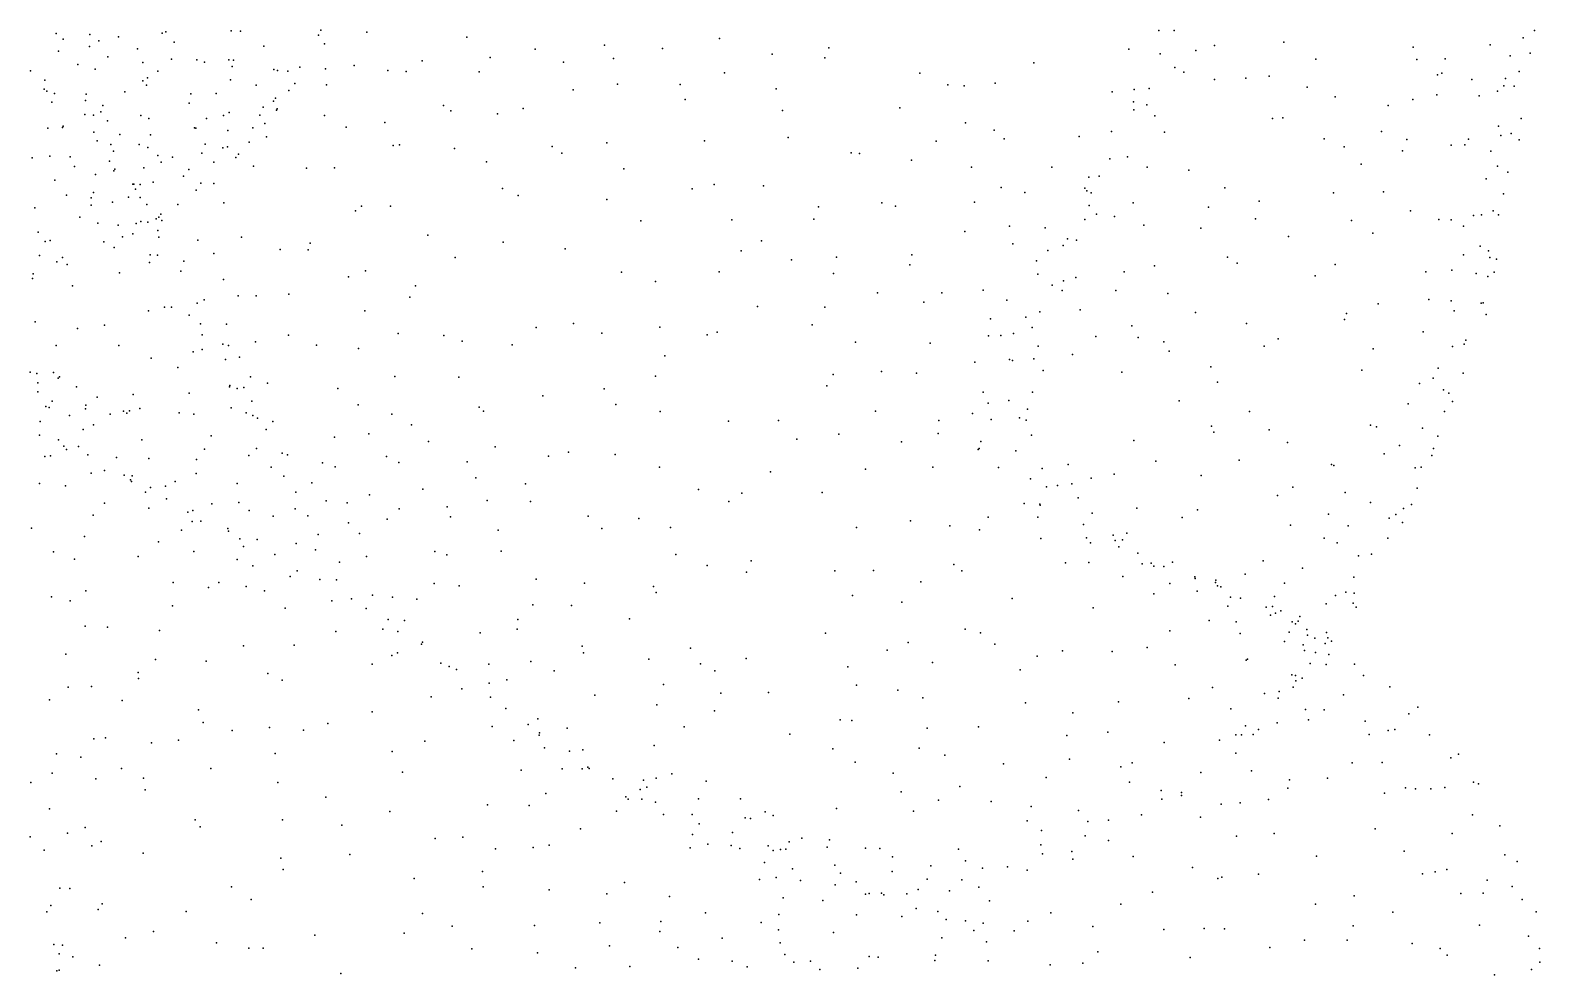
# Model space of a CAD drawing. Header units: metres. Extents: x -23.9 to 23.9, y -27.4 to 27.4.
# Drawn here: x 12.83 to 23.78, y -20.58 to -13.73 of the extents above; entities that cross this region are included whole.
import ezdxf

# ---------------------------------------------------------------- set-up
doc = ezdxf.new("R2010")
doc.units = ezdxf.units.M

msp = doc.modelspace()

# ---------------------------------------------------------------- linework, layer by layer
for p in [(13.0143, -13.752, 2.0834), (13.0648, -13.794, 12.765), (13.2603, -13.7596, 2.9976), (13.4666, -13.7775, 6.6053), (13.7836, -13.7497, 3.6901), (13.8114, -13.7408, 6.8271), (14.2852, -13.732, 10.6422), (14.3525, -13.7358, -19.4888), (14.9183, -13.7644, 8.0712), (14.9351, -13.7283, 8.9464), (15.2691, -13.7419, -17.8751), (15.9942, -13.7796, -15.9941), (17.8265, -13.789, 3.6688), (21.0125, -13.7299, -9.6304), (21.1236, -13.7306, -8.9745), (23.655, -13.7836, 0.7359), (23.737, -13.73, 0.2951), (13.0318, -13.881, 1.6177), (13.2563, -13.8469, 6.4993), (13.3245, -13.8058, 12.4475), (13.6052, -13.8627, 12.025), (13.872, -13.8161, 11.4967), (14.5221, -13.8433, -19.0565), (14.9625, -13.8277, -18.6158), (16.4886, -13.8669, -15.3026), (16.9933, -13.8374, -14.8681), (17.4119, -13.8608, -14.5213), (18.2076, -13.9027, -13.918), (18.6192, -13.8552, 3.787), (20.7963, -13.8652, -10.7507), (21.0234, -13.8993, -9.3092), (21.2806, -13.876, 3.3464), (21.4164, -13.8384, -7.5551), (21.9202, -13.8144, 2.8614), (22.858, -13.8504, 2.0398), (23.4166, -13.8347, -1.6955), (23.7058, -13.8958, -0.0155), (13.1733, -13.9762, 2.5068), (13.2975, -14.0096, -19.5853), (13.3892, -13.9218, 12.1649), (13.6439, -13.9621, 11.8018), (13.8505, -13.9384, 7.0529), (14.0351, -13.9434, -19.3765), (14.092, -13.9593, 10.7995), (14.2684, -13.9423, 7.5204), (14.2924, -13.992, 4.1112), (14.3019, -13.9464, 10.4619), (14.5935, -14.0125, 7.9536), (14.7831, -13.9964, 9.5619), (14.9688, -14.0087, -18.19), (15.1766, -13.9843, -17.434), (15.6688, -13.9505, -16.4234), (16.1636, -13.9253, -15.6453), (16.694, -13.9601, 3.7742), (17.0571, -13.9328, 3.712), (18.5907, -13.9294, -13.5883), (20.1073, -13.965, -12.1896), (21.1287, -13.9996, -8.3217), (22.1523, -13.9387, 2.6127), (22.8852, -13.9406, -4.2414), (23.0888, -13.9354, -3.3874), (23.5612, -13.9151, -1.1778), (12.8289, -14.023, 6.2163), (12.9332, -14.0895, 12.3828), (13.6443, -14.0961, 6.9878), (13.6766, -14.0746, 3.5748), (13.7519, -14.0262, 11.5432), (14.2787, -14.0888, -18.799), (14.6201, -14.0211, 9.8748), (14.6958, -14.0258, -18.4463), (14.7454, -14.1155, 8.6327), (14.9752, -14.1247, -17.7123), (15.4217, -14.0201, -16.8371), (15.5539, -14.0277, 4.1259), (16.0833, -14.0307, 3.9557), (17.086, -14.1201, -14.6328), (17.5409, -14.1223, 3.68), (17.8628, -14.0366, -14.0947), (19.2801, -14.04, 3.835), (19.483, -14.1251, -12.8005), (19.8263, -14.1111, -12.4615), (21.1945, -14.0337, -7.9624), (21.418, -14.0867, -7.3069), (21.6435, -14.0765, -6.8235), (21.814, -14.062, -6.5313), (23.0337, -14.0512, 1.7662), (23.0659, -14.0397, -3.7193), (23.2835, -14.0862, 1.4528), (23.527, -14.0778, -1.4854), (23.6278, -14.0273, -0.6056), (12.9283, -14.1562, -19.514), (12.9477, -14.1714, 6.4599), (13.0019, -14.1861, 0.8272), (13.2314, -14.1923, 1.8629), (13.5128, -14.1757, 11.5666), (13.6713, -14.1263, -19.2833), (13.9919, -14.1895, 10.8008), (14.1763, -14.1869, 7.6718), (14.4654, -14.1266, 10.0635), (14.6064, -14.2202, 8.1923), (14.7029, -14.1647, 9.337), (16.766, -14.1605, -14.8694), (17.5776, -14.2312, -14.1939), (18.2383, -14.1535, 3.7295), (19.6009, -14.1308, 3.7786), (20.6753, -14.1752, -11.0886), (20.8333, -14.1579, -10.3322), (20.9424, -14.1505, -8.919), (22.0883, -14.1414, -5.9561), (22.2926, -14.2103, 2.3421), (22.8546, -14.2314, -4.5807), (23.0304, -14.1971, -4.0423), (23.3354, -14.205, -2.5899), (23.469, -14.1696, -1.9094), (23.5149, -14.1325, 1.0193), (23.59, -14.1344, -0.9262), (12.9829, -14.2502, 12.0086), (13.2233, -14.3394, -19.1621), (13.228, -14.2386, 11.7634), (13.3379, -14.3201, 2.8539), (13.3537, -14.2742, 6.8503), (13.9788, -14.2572, -18.9125), (14.2694, -14.3248, 7.9398), (14.4921, -14.3433, 4.1986), (14.5173, -14.2874, -18.1488), (14.5904, -14.2417, 9.7749), (14.613, -14.3084, 9.146), (14.6173, -14.2991, 8.5192), (15.8237, -14.2747, 4.09), (15.8766, -14.3119, -15.7513), (16.2165, -14.3346, 3.9757), (16.4013, -14.2958, -15.1103), (18.2844, -14.3105, -13.6345), (19.1334, -14.2909, -12.9833), (20.8287, -14.2479, -9.8357), (20.8318, -14.3067, -9.3508), (20.9256, -14.2691, 3.3173), (22.6759, -14.2733, 2.0034), (12.954, -14.4395, 6.5921), (13.0616, -14.4337, 0.3258), (13.0655, -14.4231, 11.4592), (13.286, -14.3443, 2.1695), (13.3877, -14.3861, 11.2495), (13.6301, -14.3472, -19.0056), (13.6863, -14.3693, 11.021), (14.0187, -14.4353, 7.7965), (14.0288, -14.4379, 10.3562), (14.1059, -14.3677, -18.6006), (14.2291, -14.3465, 10.2073), (14.4405, -14.436, 8.4079), (14.529, -14.405, 8.902), (14.9621, -14.3468, 4.3115), (15.1178, -14.4322, -16.9823), (15.3992, -14.3983, -16.4892), (19.6113, -14.4008, -12.5932), (19.8186, -14.4521, 3.6206), (20.9834, -14.3501, -8.2337), (21.8364, -14.3673, 2.5728), (21.9117, -14.3639, -6.3128), (23.4759, -14.4234, 0.6562), (23.6417, -14.3681, -0.108), (13.2872, -14.4666, 0.8008), (13.3117, -14.5296, 7.0954), (13.4119, -14.557, 10.9739), (13.4758, -14.4842, 3.292), (13.6179, -14.5558, -18.7455), (13.6982, -14.4859, 7.4894), (14.0967, -14.5554, 10.0349), (14.2601, -14.4558, 8.1663), (14.4161, -14.5406, 9.4241), (14.5413, -14.5024, -17.8314), (15.506, -14.5587, -16.1321), (17.0098, -14.5443, -14.4546), (17.7178, -14.5292, -13.9255), (18.3234, -14.505, 3.7624), (19.3968, -14.5319, 3.6645), (19.8905, -14.5159, -12.28), (20.436, -14.5, -11.5251), (20.6696, -14.4629, -10.8531), (21.053, -14.4667, 3.076), (22.2125, -14.5164, -5.8264), (22.6289, -14.4618, -5.1237), (22.8122, -14.5212, -4.7765), (23.1328, -14.5621, -3.9281), (23.2328, -14.5604, 1.0932), (23.2596, -14.5178, -3.2776), (23.4925, -14.4917, -1.7729), (23.569, -14.4763, -1.1), (23.6259, -14.5229, -0.527), (12.8415, -14.6534, 11.2441), (12.9699, -14.642, 6.8478), (13.1173, -14.6474, 11.0522), (13.4305, -14.6049, 1.0737), (13.6809, -14.5775, 10.6496), (13.7531, -14.6358, 7.7653), (13.8585, -14.6494, 10.2385), (14.0724, -14.6197, 8.2355), (14.2239, -14.5815, -18.1599), (14.258, -14.574, 9.7095), (14.319, -14.6519, 9.0948), (14.3387, -14.6271, 8.8275), (15.4582, -14.5647, 4.2436), (15.9034, -14.5862, -15.5287), (16.6117, -14.5719, -14.761), (16.6836, -14.6187, 3.9043), (18.7815, -14.6175, -13.101), (18.8421, -14.6232, 3.6776), (19.2197, -14.6701, -12.7551), (20.6587, -14.6604, -9.7504), (20.7868, -14.6471, -8.2384), (22.3576, -14.573, 2.0231), (22.7801, -14.6036, 1.62), (23.4211, -14.6062, -2.4367), (13.1476, -14.7166, 7.1585), (13.3011, -14.7741, 10.7268), (13.4007, -14.6775, 7.4022), (13.4325, -14.7475, 0.4623), (13.4398, -14.7365, 2.7178), (13.6507, -14.7253, 10.4276), (13.7776, -14.6843, 3.6855), (13.9776, -14.737, 9.8828), (14.1587, -14.6842, 8.517), (14.4475, -14.7145, 4.2179), (14.8309, -14.7275, -17.1973), (15.0341, -14.7266, -16.8505), (16.1361, -14.6819, 4.0735), (17.1331, -14.7327, 3.8583), (19.6554, -14.722, -12.4348), (20.2361, -14.7221, -11.8166), (20.9292, -14.7203, -7.5894), (21.23, -14.744, 2.7387), (22.4818, -14.6996, -5.3819), (23.4705, -14.7137, 0.1181), (23.5442, -14.7569, -1.3064), (13.0055, -14.815, 10.8807), (13.5714, -14.8435, 7.9424), (13.5785, -14.8438, -18.4747), (13.5899, -14.8809, 1.5236), (13.6251, -14.8459, 3.3529), (13.7192, -14.8296, 8.1457), (13.9386, -14.787, 8.3982), (14.0313, -14.8879, 8.7713), (14.0644, -14.8372, 9.3791), (14.1578, -14.8399, 9.0249), (16.2528, -14.8749, -14.92), (17.6284, -14.8779, -13.7962), (17.7888, -14.8465, 3.7832), (18.1465, -14.8559, -13.4309), (19.8697, -14.8698, -12.1478), (20.4774, -14.8745, -11.1672), (20.5062, -14.7948, 3.1569), (20.5796, -14.7866, -10.1571), (21.4913, -14.8716, 2.4595), (23.3869, -14.807, -2.7412), (13.0909, -14.9231, 7.3746), (13.268, -14.9971, -18.493), (13.2691, -14.943, 10.4953), (13.2862, -14.9054, 7.6287), (13.4243, -14.975, -0.0575), (13.5404, -14.9398, 2.3674), (13.6254, -14.9401, 10.0753), (13.6721, -14.9923, 8.4357), (13.8979, -14.9915, 3.7287), (14.2313, -14.9798, -17.7224), (16.3672, -14.9275, 4.0498), (17.008, -14.956, -14.2247), (19.0028, -14.9792, -12.7665), (19.6763, -14.9762, 3.4478), (20.041, -14.9039, 3.2895), (20.4916, -14.8923, -8.5352), (20.5072, -14.9996, -9.8635), (20.5216, -14.9082, -8.9493), (20.827, -14.9787, -7.3585), (21.7396, -14.9666, 2.2012), (22.281, -14.9062, 1.8338), (22.643, -14.899, -5.063), (23.5137, -14.9151, -0.5318), (12.8609, -15.0158, 7.2314), (13.1868, -15.0826, -0.5304), (13.7407, -15.0963, 0.6438), (13.759, -15.0831, 9.2762), (13.7748, -15.0612, 8.7553), (13.7811, -15.1082, 1.1647), (15.1851, -15.0389, 4.3022), (15.2295, -15.0029, -16.2141), (15.439, -15.0041, -15.8697), (17.2566, -15.1097, -13.9411), (17.915, -15.1033, -13.4616), (18.5116, -15.0977, 3.7409), (18.5446, -15.0088, -13.0554), (19.104, -15.0048, 3.5855), (20.4765, -15.1018, -10.7992), (20.561, -15.0629, -7.8358), (20.6919, -15.0797, 2.8491), (21.3732, -15.0105, -6.5846), (21.7131, -15.0963, -6.1139), (22.4108, -15.1088, -5.3572), (22.8386, -15.0383, 1.1743), (23.044, -15.101, 0.8023), (23.1342, -15.1029, -4.0503), (23.2947, -15.0718, -3.587), (23.3533, -15.0672, -3.0342), (23.4378, -15.0388, -2.2385), (23.476, -15.0661, -1.8845), (12.8851, -15.1915, 10.3207), (13.3167, -15.1264, 8.1722), (13.4637, -15.1425, 8.443), (13.5706, -15.2036, 8.9807), (13.5961, -15.1308, 9.4845), (13.6282, -15.1156, 2.0503), (13.681, -15.1195, 0.1909), (13.7524, -15.1807, -17.9712), (15.7098, -15.2153, -15.3617), (19.6064, -15.1877, -12.2654), (19.9297, -15.1493, -11.9448), (20.1893, -15.16, -11.6234), (20.9033, -15.1429, -7.0579), (21.3186, -15.1644, 2.3512), (22.5653, -15.2006, 1.3432), (23.2227, -15.148, 0.428), (12.9358, -15.2597, -18.3608), (12.9725, -15.2531, 7.9102), (13.3597, -15.2638, 8.7936), (13.4369, -15.3047, -0.4361), (13.495, -15.2256, 9.2134), (13.7604, -15.2298, 1.6431), (14.0418, -15.2506, -17.6338), (14.3594, -15.2289, -17.2799), (14.6402, -15.3173, -16.8179), (14.843, -15.32, -16.5523), (14.8568, -15.2717, 4.2919), (16.2583, -15.2647, -14.6942), (16.7066, -15.3142, -14.2623), (17.9832, -15.3287, 3.8545), (18.1308, -15.2549, -13.2197), (19.9538, -15.2771, 3.133), (20.2087, -15.325, -8.8545), (20.3202, -15.289, -11.2341), (20.3494, -15.2402, -8.0423), (20.4148, -15.2505, -10.1962), (21.9534, -15.224, 1.847), (23.3445, -15.2941, -0.2863), (23.4038, -15.3288, -2.5326), (12.8939, -15.3605, 9.9085), (13.0195, -15.4084, 8.7208), (13.0611, -15.3772, 9.6189), (13.095, -15.4281, 8.9872), (13.6922, -15.4129, -0.209), (13.6965, -15.3564, 2.7195), (13.7496, -15.3604, 3.08), (13.9418, -15.4026, 0.508), (14.1577, -15.3474, 3.9355), (15.9094, -15.3753, 4.2036), (18.3478, -15.3923, -12.9919), (18.6742, -15.3744, -12.7936), (19.2066, -15.4294, 3.5101), (19.2217, -15.3565, -12.454), (20.1267, -15.4, -8.3481), (20.9807, -15.4373, -6.6888), (21.5112, -15.3732, 2.0563), (21.5803, -15.4181, -6.066), (22.2916, -15.4266, 1.439), (23.2239, -15.3577, 0.1558), (23.4149, -15.3767, -1.0262), (23.4625, -15.3872, -1.7652), (12.8422, -15.5282, 8.8977), (12.8476, -15.4942, 9.5575), (13.4742, -15.4878, -17.842), (13.9203, -15.4741, 3.5394), (14.2285, -15.5368, -17.1077), (15.1363, -15.5154, 4.2622), (15.2583, -15.4725, -15.7946), (17.1151, -15.4818, -13.8441), (17.8251, -15.4797, -13.3172), (18.6543, -15.4915, 3.6993), (20.1348, -15.4968, -9.3409), (20.3211, -15.5445, -10.8109), (20.4122, -15.5223, -7.3004), (20.7617, -15.4789, 2.5005), (22.1458, -15.5087, -5.4425), (22.9493, -15.4813, -4.2829), (23.1382, -15.4684, -3.8821), (23.3146, -15.4912, -3.1397), (23.399, -15.5139, -1.3688), (23.4462, -15.4825, -2.131), (13.1342, -15.5812, -0.8893), (14.3351, -15.654, 3.8827), (14.4645, -15.6535, -16.6725), (14.7028, -15.6429, -16.3754), (15.6224, -15.581, 4.2475), (17.3627, -15.5503, 3.9948), (18.9717, -15.6322, -12.4875), (19.4382, -15.6314, 3.3197), (19.74, -15.6124, -11.932), (20.2398, -15.577, -9.9756), (20.3125, -15.6164, -10.3454), (20.702, -15.616, -6.8701), (21.0774, -15.6377, -6.3964), (13.6841, -15.7622, -0.5035), (13.8017, -15.7373, -17.3191), (13.8514, -15.7351, 2.7624), (14.038, -15.7069, 1.5635), (14.0877, -15.6843, 1.2245), (15.2538, -15.7621, -15.4683), (15.5804, -15.6643, -15.2119), (18.1027, -15.7318, -12.9916), (18.5906, -15.7356, -12.6813), (19.3076, -15.6991, -12.2444), (19.9115, -15.6861, -8.4898), (20.4431, -15.7553, 2.5794), (22.6041, -15.7133, -4.8069), (22.9721, -15.6804, 0.2672), (23.1346, -15.6895, -0.0404), (23.1541, -15.7623, -3.6276), (23.3513, -15.7084, -2.7359), (23.3661, -15.7041, -1.6852), (12.8633, -15.842, -17.7008), (13.3649, -15.8656, -17.4556), (13.9802, -15.7949, -0.1378), (14.0629, -15.8562, -16.9678), (14.2506, -15.8602, 0.8653), (16.7676, -15.8538, 4.1301), (18.4989, -15.8651, 3.8125), (19.7909, -15.8216, 3.0365), (20.0474, -15.8091, -9.603), (20.1503, -15.7702, -7.4331), (20.818, -15.8727, 2.2131), (21.2798, -15.7748, -6.148), (21.6488, -15.8548, 1.5875), (22.3604, -15.8247, 1.0284), (22.3744, -15.7817, -5.0403), (23.3875, -15.7899, -2.3651), (13.1709, -15.8916, -1.0076), (14.0742, -15.9377, 2.0667), (14.6996, -15.94, 3.9539), (15.4961, -15.9269, -14.925), (15.8258, -15.9427, -14.5355), (15.9587, -15.9819, 4.1932), (16.4968, -15.8838, -14.0393), (16.9739, -15.9251, -13.7068), (17.3945, -15.8802, -13.4076), (17.7368, -15.9365, -13.1295), (17.8092, -15.9177, 4.032), (19.7786, -15.9444, -8.7947), (19.866, -15.9414, -8.0616), (19.9594, -15.9261, -7.7083), (20.0935, -15.8841, 2.784), (20.5569, -15.9501, -6.7707), (20.8625, -15.955, -6.4232), (21.8784, -15.965, 1.3436), (22.9294, -15.914, -4.126), (23.2395, -15.9754, -0.9741), (13.0154, -16.0154, -17.4081), (13.47, -16.0148, -0.8744), (14.0094, -16.0595, -16.6626), (14.0746, -16.0426, 2.8874), (14.2248, -16.0037, 1.4481), (14.2662, -16.0131, 0.3067), (14.4597, -15.9886, 3.6789), (14.904, -16.0127, -15.5729), (15.2083, -16.0361, -15.1167), (16.3215, -16.0082, 4.1496), (17.4309, -16.0897, 4.1272), (18.8136, -15.9898, 3.7029), (19.3545, -15.9963, -12.0787), (20.1383, -16.0193, -10.8696), (20.3879, -16.0803, 2.4251), (21.049, -15.9868, 1.964), (21.0882, -16.0542, -6.1736), (21.7779, -16.0184, -5.5846), (22.5669, -16.0381, -4.6583), (23.1432, -16.0222, -3.4084), (23.2275, -16.0052, -2.9285), (13.7044, -16.1066, -16.9087), (13.8966, -16.1732, -0.5484), (14.2437, -16.1152, 3.2713), (14.3442, -16.0999, 1.1035), (19.0005, -16.2037, -12.208), (19.6792, -16.1362, 3.05), (19.9289, -16.1147, -11.5101), (19.9515, -16.1228, -9.7073), (20.1067, -16.1117, -7.2734), (20.1729, -16.1947, -10.5501), (21.3914, -16.1685, -5.8481), (22.4865, -16.1935, 0.5266), (23.039, -16.1788, -0.4739), (12.8272, -16.2086, -17.1267), (12.8754, -16.2161, -12.8797), (12.8829, -16.2844, -14.9529), (12.9964, -16.2109, -13.642), (13.0305, -16.2518, -14.5318), (13.0384, -16.2403, -14.142), (13.1618, -16.3129, -16.9282), (14.2715, -16.3127, 2.7117), (14.2743, -16.305, -15.6214), (14.4252, -16.2425, 0.5539), (14.5479, -16.2877, -15.3063), (15.4703, -16.2398, -14.5306), (15.9348, -16.2447, -14.0816), (17.3629, -16.2367, -13.2318), (18.6056, -16.3058, 3.8822), (18.6501, -16.2248, -12.4198), (19.2564, -16.214, 3.3822), (20.7436, -16.2083, 2.0628), (21.4392, -16.2803, 1.4946), (22.9028, -16.29, -0.1798), (23.0018, -16.2503, -3.7493), (23.2196, -16.2136, -1.6838), (12.8828, -16.3491, -16.5996), (12.9867, -16.4168, -16.2367), (13.3131, -16.3888, -16.5547), (13.5724, -16.369, -16.346), (13.9789, -16.3596, -15.808), (14.3271, -16.3271, 0.0708), (14.376, -16.3182, 1.6494), (14.4341, -16.4178, 3.1109), (15.0576, -16.3252, -14.7274), (16.5449, -16.3782, -13.6345), (16.9905, -16.3279, 4.1798), (19.7395, -16.353, -11.6696), (19.9253, -16.414, -7.6711), (20.0967, -16.3521, -10.1827), (21.1607, -16.4161, 1.6431), (23.0782, -16.3355, -3.0914), (23.1172, -16.3588, -1.0456), (23.1423, -16.419, -1.4156), (12.9389, -16.4562, -11.8938), (12.9636, -16.4637, -15.8313), (13.1116, -16.5209, -1.1789), (13.2269, -16.4744, -15.292), (13.2293, -16.4458, -13.0192), (13.4056, -16.513, -13.3114), (13.5028, -16.4906, -13.9624), (13.527, -16.5056, -15.5965), (13.5479, -16.4887, -15.1623), (13.6213, -16.472, -14.6699), (13.9078, -16.5029, -15.1684), (14.0137, -16.5124, -14.6063), (14.285, -16.4661, -15.0611), (14.3938, -16.5014, 2.22), (14.4425, -16.5219, -14.6693), (15.206, -16.4438, 3.8484), (15.4489, -16.5118, -14.1431), (16.083, -16.4612, -13.8305), (16.1146, -16.4901, 4.075), (17.0754, -16.4428, -13.2938), (17.3956, -16.4928, 4.229), (18.9586, -16.4901, 3.7705), (19.6624, -16.5078, -8.4515), (19.7742, -16.4322, -8.1076), (20.0615, -16.4762, -7.3093), (21.6696, -16.4924, -5.5172), (22.8225, -16.436, -3.9667), (23.0842, -16.4935, -2.5519), (12.8979, -16.5657, -11.0604), (13.2112, -16.6222, -12.1245), (13.2866, -16.5885, -12.5441), (14.476, -16.5411, 0.3671), (14.5382, -16.6239, 2.7571), (14.5868, -16.564, 0.9221), (15.5917, -16.5896, 3.9331), (17.8912, -16.5622, -12.8386), (18.254, -16.5574, 4.1106), (19.4184, -16.5574, 3.2228), (19.7958, -16.5512, -9.2014), (20.0036, -16.5395, -9.792), (20.0507, -16.5551, -11.1616), (21.3942, -16.5984, -5.84), (21.4121, -16.642, 1.3535), (21.8135, -16.6256, -5.2432), (22.549, -16.5926, 0.1503), (22.5908, -16.6042, -4.2489), (22.9266, -16.6133, -3.3919), (12.8933, -16.665, -7.7773), (13.0321, -16.6983, -9.0279), (13.0717, -16.745, -8.3992), (13.1762, -16.7467, -11.1323), (13.6375, -16.6992, -13.0405), (14.1402, -16.6682, -13.9889), (15.0335, -16.6797, 3.541), (15.2817, -16.6554, -13.8862), (15.7151, -16.711, -13.7625), (16.1986, -16.748, -13.5437), (18.3874, -16.6929, -12.5404), (18.692, -16.6563, -12.3637), (19.1468, -16.7134, 3.5713), (19.4121, -16.6522, -11.9412), (19.7215, -16.7101, -11.7051), (20.089, -16.6651, 2.5175), (20.8309, -16.7032, -6.466), (21.9471, -16.7163, 0.8363), (22.7595, -16.7389, -0.387), (23.0366, -16.6725, -2.1434), (12.9333, -16.8187, -6.6947), (12.973, -16.8137, -7.0454), (13.0896, -16.7693, -8.0273), (13.2436, -16.8064, -9.7577), (13.452, -16.827, -11.8629), (13.6869, -16.8344, -12.4126), (14.0324, -16.8404, -13.1763), (14.0914, -16.7667, -0.2909), (14.4129, -16.8126, -13.4797), (14.4681, -16.7609, -13.8262), (14.6544, -16.7937, 1.677), (14.6936, -16.8068, 1.2417), (15.4109, -16.8199, -13.6045), (15.4999, -16.8615, 3.6444), (15.9965, -16.8577, 3.9189), (16.5867, -16.8175, 4.0727), (16.731, -16.7875, -13.2551), (17.07, -16.8036, -13.1131), (19.7025, -16.7689, 2.9006), (19.7102, -16.7602, -8.8142), (19.9763, -16.7774, -7.7178), (20.9906, -16.8516, 1.5764), (21.5949, -16.8452, 1.0767), (22.6486, -16.7999, -3.9663), (22.9929, -16.8108, -1.8107), (23.0064, -16.7621, -1.2703), (13.2687, -16.9394, -7.7202), (13.3651, -16.9198, -8.3003), (13.5075, -16.9552, -10.1675), (13.5663, -16.9603, -11.4312), (14.0298, -16.9426, -12.6729), (14.5739, -16.8962, 0.5392), (14.6659, -16.9616, -13.2345), (14.9465, -16.8637, -13.5662), (15.0375, -16.895, 3.1976), (17.392, -16.8971, 4.2502), (18.197, -16.9295, 4.237), (18.8851, -16.9104, 3.9039), (19.3743, -16.896, 3.3148), (19.8492, -16.8995, -9.1613), (20.1673, -16.9064, -9.889), (20.3558, -16.8773, 2.0966), (20.6896, -16.9476, 1.7596), (21.3198, -16.9572, 1.2573), (22.2653, -16.8769, 0.3371), (22.2829, -16.8849, -4.5867), (22.8728, -16.9023, -3.0508), (22.916, -16.8955, -2.5782), (12.8947, -17.0152, -1.0058), (13.083, -17.0321, -5.8481), (13.554, -16.9884, -9.7606), (13.5612, -17.0012, -9.1785), (13.6625, -17.0781, -8.6816), (13.6984, -17.0441, -10.988), (13.8089, -17.0341, -11.7461), (13.8785, -17.001, -0.511), (14.3273, -17.0149, -12.8768), (14.7527, -17.0766, 1.0491), (14.8701, -17.0095, 2.2852), (15.6746, -17.0551, -13.3), (16.0579, -16.9742, -13.3444), (16.4181, -17.0163, -13.2597), (17.6734, -17.0588, -12.7822), (18.5709, -17.0808, -12.4081), (20.0817, -16.9812, 2.3572), (20.1986, -17.0395, -7.6528), (20.2778, -17.0286, -11.0174), (20.3813, -17.0177, -10.5539), (20.5227, -16.9768, -7.1035), (21.9839, -17.0415, -4.836), (22.3646, -17.0808, -4.3207), (22.887, -17.0491, -1.5597), (13.3654, -17.1583, -7.0217), (13.815, -17.1257, -10.3395), (14.144, -17.1617, -11.9544), (14.3411, -17.1528, 0.0112), (14.9727, -17.1392, -13.0815), (15.1246, -17.1551, 2.8185), (15.2871, -17.0968, -13.2948), (15.8499, -17.1831, 3.634), (16.1405, -17.1383, 3.7971), (16.4555, -17.1447, 3.9437), (17.8948, -17.1455, 4.3161), (17.9892, -17.0844, -12.6482), (20.0354, -17.1602, -11.4283), (20.1493, -17.1649, -8.2332), (20.1524, -17.1707, -9.2298), (20.4286, -17.1185, -9.9967), (21.8732, -17.1012, 0.6645), (22.5475, -17.1522, -0.3158), (22.845, -17.1674, -1.8831), (13.283, -17.2443, -0.7495), (13.6872, -17.1924, -8.1832), (13.9693, -17.223, -9.8401), (14.002, -17.2905, -0.2902), (14.0061, -17.2114, -10.9066), (14.0632, -17.2873, -9.3644), (14.4142, -17.2104, -12.3614), (14.5883, -17.2509, 0.4799), (14.7487, -17.1991, -12.793), (14.8401, -17.2489, 1.378), (15.1355, -17.2998, 2.1893), (15.4167, -17.2737, -13.0416), (15.5018, -17.1993, 3.2465), (15.8754, -17.2573, -13.0812), (16.8735, -17.2524, 4.082), (17.2417, -17.2696, 4.2016), (19.2111, -17.2856, 3.5577), (19.7744, -17.2581, -11.7417), (20.1349, -17.2577, -8.734), (20.5307, -17.2309, -10.8531), (20.8531, -17.1941, -6.9809), (21.1825, -17.2613, -6.6094), (21.2935, -17.2047, -6.2697), (22.2432, -17.2365, 0.0693), (22.6837, -17.2649, -1.0779), (22.7333, -17.2401, -3.0457), (22.7802, -17.2965, -2.2024), (22.7866, -17.1965, -2.6405), (12.8355, -17.3378, -0.7882), (13.2203, -17.3983, -5.6812), (13.9246, -17.3525, -8.4069), (14.2605, -17.3409, -11.1398), (14.2642, -17.3598, -10.5638), (14.9154, -17.3834, -12.516), (15.2156, -17.3765, -12.7464), (16.2208, -17.353, -13.0139), (16.9737, -17.3399, -12.8764), (17.4717, -17.3343, -12.7829), (18.8202, -17.3326, -12.2272), (19.496, -17.3212, -11.9132), (19.7124, -17.3505, 2.73), (20.467, -17.3126, -8.0405), (20.488, -17.4085, -8.6091), (20.6824, -17.3891, -10.6012), (20.78, -17.3746, 1.489), (21.968, -17.3161, 0.4106), (22.3873, -17.3209, -3.9684), (12.9962, -17.5106, -4.6665), (13.7578, -17.4365, -7.5371), (14.0138, -17.5089, -8.0715), (14.3484, -17.4152, -10.2173), (14.3726, -17.4723, -9.2081), (14.4731, -17.4211, -11.5001), (14.755, -17.4487, -12.0956), (14.8961, -17.4958, 1.0763), (15.7621, -17.507, -12.7498), (16.2439, -17.5047, 3.556), (20.1562, -17.4123, 2.0335), (20.5174, -17.4449, -9.0427), (20.6964, -17.4274, -9.9712), (20.7224, -17.4746, -9.5928), (20.7492, -17.4243, -7.7843), (22.2129, -17.4119, -4.3251), (22.3058, -17.4443, -0.1985), (22.6731, -17.4115, -1.5466), (13.1473, -17.5641, -5.1216), (13.6095, -17.5449, -6.8341), (14.3269, -17.5653, -8.8509), (14.4409, -17.6117, 0.3974), (14.602, -17.53, -10.9335), (15.0691, -17.5855, -12.0965), (15.2649, -17.5451, 1.98), (15.8476, -17.5326, 3.0814), (17.5107, -17.5292, 4.2355), (17.7363, -17.6097, -12.675), (18.0561, -17.5756, -12.5533), (19.5269, -17.6029, 2.9253), (20.3359, -17.5908, -11.4626), (20.5044, -17.5881, 1.6071), (20.861, -17.5204, -8.4218), (20.8929, -17.5962, 1.2487), (20.9579, -17.5919, -9.0646), (20.9763, -17.6144, -10.2552), (21.05, -17.6166, -9.8289), (21.1132, -17.5845, -7.4184), (21.7693, -17.5753, -5.8959), (22.0553, -17.6284, 0.0068), (22.4611, -17.5394, -0.6814), (22.5558, -17.5269, -3.0132), (13.8634, -17.7335, -7.1648), (14.1954, -17.733, -7.844), (14.7122, -17.6894, -9.2428), (14.7635, -17.6489, -9.9837), (14.9269, -17.7104, -10.7221), (15.0481, -17.7139, 1.2801), (16.4971, -17.708, -12.7451), (16.847, -17.737, -12.7356), (18.0219, -17.6577, 4.2706), (18.6638, -17.6474, 4.1214), (18.9424, -17.646, 3.8773), (19.2871, -17.7273, 3.2794), (19.5831, -17.6473, -12.0015), (20.7514, -17.6896, -11.0857), (21.2738, -17.6903, -8.3362), (21.2756, -17.7044, -8.7139), (21.4249, -17.733, -7.5915), (21.4267, -17.7148, -7.0538), (21.6391, -17.6711, -6.2965), (21.925, -17.7379, -5.1368), (22.4269, -17.6926, -1.0303), (12.9821, -17.837, -4.3061), (13.2302, -17.7918, -0.2233), (14.1205, -17.7678, 0.127), (14.3926, -17.7624, -8.2815), (14.5273, -17.7933, -8.5916), (15.3096, -17.824, -11.8441), (15.4543, -17.8384, 1.8568), (15.7568, -17.7399, 2.6191), (15.9374, -17.7556, -12.5541), (17.3471, -17.7604, -12.6998), (17.3659, -17.8058, 4.0375), (18.7904, -17.8263, -12.3399), (19.9494, -17.848, 2.0757), (20.976, -17.8138, -10.8684), (21.094, -17.7395, 0.9678), (21.2905, -17.7948, -10.1027), (21.4375, -17.7577, 0.6304), (21.4623, -17.7649, -8.0124), (21.532, -17.8386, -9.0936), (21.6046, -17.8455, -8.3734), (21.8522, -17.8329, -5.6133), (22.2952, -17.8268, -0.7314), (22.3688, -17.8023, -3.0727), (22.4291, -17.8087, -1.4728), (13.1174, -17.8651, -4.7607), (13.8584, -17.9011, -6.8655), (14.676, -17.9178, 0.7574), (15.0155, -17.8665, -9.3577), (15.1583, -17.8509, -10.4255), (15.2642, -17.9221, 1.447), (15.6303, -17.8523, -12.2528), (16.472, -17.8941, 3.1584), (16.7534, -17.9004, 3.4659), (19.1489, -17.8747, -12.2526), (20.5365, -17.9168, 1.352), (21.5147, -17.9037, -9.8021), (21.791, -17.9115, -7.7675), (21.8374, -17.9071, -6.0415), (21.8588, -17.9558, -0.1018), (21.8979, -17.9388, -7.146), (22.2276, -17.887, -3.8412), (22.422, -17.8826, -2.4969), (22.4442, -17.9105, -1.9935), (13.2251, -18.0498, -5.1039), (13.3882, -18.0573, 0.0596), (15.4222, -18.0004, -11.0359), (15.5428, -18.009, -11.5843), (16.3641, -18.0011, -12.413), (17.1737, -17.9968, 3.7666), (21.3782, -18.0072, -10.4661), (21.5747, -18.0177, -10.144), (21.8235, -17.97, -8.8734), (21.9794, -18.0169, -6.4552), (22.0044, -18.0315, -4.7945), (22.0248, -18.0117, -7.4561), (22.0367, -17.9778, -4.3737), (13.7653, -18.0811, 0.2013), (15.0424, -18.0879, -8.8299), (15.3856, -18.0715, -9.5539), (15.4926, -18.0868, -10.1006), (15.6725, -18.1657, -11.2959), (16.0896, -18.0975, -12.2317), (16.3579, -18.0707, 2.7204), (18.5941, -18.0992, 3.9108), (19.1938, -18.1683, 2.9565), (19.609, -18.0718, 2.3411), (19.7192, -18.0977, -12.1154), (21.0928, -18.0818, -11.0683), (21.6033, -18.1019, 0.0963), (21.9245, -18.1591, -0.4713), (21.9589, -18.0919, -5.2552), (22.087, -18.0742, -6.8338), (22.0906, -18.1148, -0.7728), (22.144, -18.1354, -3.1373), (22.2194, -18.1746, -8.5361), (22.229, -18.0948, -2.8118), (22.2388, -18.1345, -7.9736), (22.2658, -18.1578, -1.7191), (13.0862, -18.2509, 0.1864), (14.3749, -18.1925, 0.5665), (14.7418, -18.1856, -8.1898), (15.4492, -18.2617, -9.1181), (15.492, -18.2417, 1.4379), (15.6658, -18.179, -10.7462), (16.8297, -18.1941, -12.5584), (16.8407, -18.2425, 2.9662), (17.6153, -18.2081, 3.9027), (18.0198, -18.284, -12.5486), (19.043, -18.2241, -12.364), (19.8245, -18.1792, 1.8839), (20.1299, -18.2661, -11.9597), (20.3151, -18.2287, 1.3144), (20.6757, -18.232, -11.6164), (20.9284, -18.2026, -11.3645), (22.0609, -18.1853, -9.2579), (22.0695, -18.2252, -3.935), (22.1494, -18.2403, -1.3516), (22.2472, -18.2533, -8.8976), (13.6105, -18.3854, -6.02), (13.7351, -18.2912, -6.3148), (14.1029, -18.3034, -7.0084), (14.5495, -18.3925, -7.5837), (15.3068, -18.3241, -8.7061), (15.805, -18.3173, -9.7089), (15.8667, -18.3411, -10.9715), (15.9197, -18.3643, -10.4186), (16.1545, -18.3255, 2.0599), (16.4579, -18.306, 2.4218), (16.6274, -18.3735, -12.2672), (17.3141, -18.2893, -12.5691), (17.6888, -18.3213, -12.5556), (17.7928, -18.3735, 3.5578), (18.7582, -18.3427, 3.3694), (19.3713, -18.3125, -12.2945), (20.008, -18.3653, 1.4946), (21.1321, -18.3302, 0.4181), (21.6461, -18.2948, -10.4357), (21.6573, -18.2871, -0.2192), (22.1118, -18.3195, -5.6246), (22.2261, -18.3266, -6.2785), (22.4317, -18.3253, -7.317), (13.1024, -18.4903, -4.6461), (13.2712, -18.4869, -5.1784), (13.6119, -18.4286, 0.399), (14.6546, -18.4395, 0.8145), (15.9572, -18.5038, -9.403), (16.1548, -18.4627, -11.5753), (16.2844, -18.4375, -11.9645), (17.4203, -18.4723, 3.0387), (18.8209, -18.4771, 2.9091), (21.4035, -18.4931, -0.0954), (21.9768, -18.4018, -4.8922), (21.9886, -18.4914, -2.408), (22.0039, -18.4072, -9.9897), (22.0066, -18.4443, -2.7515), (22.0537, -18.4254, -1.6443), (22.4978, -18.4065, -8.589), (22.6891, -18.4882, -8.1534), (12.9666, -18.5826, -4.212), (13.4939, -18.5884, -5.7116), (15.7357, -18.5623, 1.4403), (16.1657, -18.5643, -10.7401), (16.9231, -18.5496, 2.3208), (17.8366, -18.5347, 3.1422), (18.1823, -18.5303, 3.2276), (19.1208, -18.5127, 2.3828), (19.3014, -18.5695, 1.9295), (20.0452, -18.6038, 1.1998), (20.7198, -18.5968, -11.7432), (21.2305, -18.5728, -11.2434), (21.7801, -18.5379, -0.7966), (21.8792, -18.5715, -3.0591), (21.8865, -18.5227, -3.7417), (22.3518, -18.5471, -6.0267), (14.0482, -18.6558, -6.814), (15.3082, -18.6693, -8.2514), (16.2773, -18.6461, -9.6213), (16.5091, -18.721, -11.6413), (17.371, -18.6186, 2.6177), (17.7903, -18.6619, -12.4835), (20.3903, -18.6771, -11.9398), (21.5342, -18.6494, -0.566), (22.0774, -18.6528, -10.2331), (22.2111, -18.6555, -5.3488), (22.8266, -18.6851, -7.1705), (22.8914, -18.6363, -7.7827), (14.0819, -18.7463, 0.6449), (14.2921, -18.806, -7.0535), (14.5622, -18.7839, -7.397), (14.8094, -18.803, -7.7103), (14.9865, -18.7552, 0.9905), (16.1775, -18.7761, 1.5016), (16.439, -18.7618, -10.3263), (16.5212, -18.8235, -11.3185), (16.7225, -18.7896, 1.818), (17.5693, -18.7794, 2.3629), (18.3377, -18.8318, -12.4975), (18.7023, -18.7293, 2.2872), (18.7868, -18.7323, -12.4466), (19.3337, -18.7876, 1.6209), (19.7053, -18.778, 1.2874), (20.6426, -18.8181, 0.3418), (21.6407, -18.7725, -10.8204), (21.7367, -18.7992, -2.8348), (21.872, -18.751, -4.142), (22.0985, -18.7284, -4.8704), (22.5104, -18.7384, -9.543), (22.6768, -18.8066, -6.2638), (22.7251, -18.7985, -9.2094), (13.2887, -18.8667, -5.3182), (13.374, -18.8581, 0.5751), (13.7064, -18.894, -6.1474), (13.9034, -18.8763, -6.5169), (15.688, -18.8835, -8.4093), (16.3347, -18.8788, -8.9802), (16.5194, -18.8392, -10.8043), (16.5577, -18.9321, 1.5062), (17.3524, -18.9148, 2.0214), (18.6492, -18.9382, 1.8292), (19.2752, -18.9344, -12.3491), (20.345, -18.8417, 0.5831), (21.0507, -18.8925, -0.3109), (21.4521, -18.875, -1.018), (21.5708, -18.8362, -1.3625), (21.6123, -18.8366, -1.8307), (21.6963, -18.8344, -3.6194), (22.5375, -18.8347, -5.8724), (22.9766, -18.8363, -8.7239), (13.0177, -18.9736, 0.5522), (13.1937, -18.9992, -4.9384), (14.6029, -18.9726, 0.8196), (15.4512, -18.9574, -8.0873), (16.7396, -18.9554, -10.0439), (16.8348, -18.945, -11.6948), (18.81, -19.0341, 1.5411), (19.4607, -18.9845, 1.1825), (19.8852, -19.0466, 0.683), (20.3657, -19.0136, 0.285), (20.8198, -19.0408, -11.6784), (21.571, -18.9699, -3.0798), (22.4165, -19.0407, -9.9811), (22.6323, -19.0372, -9.6554), (23.1321, -19.0033, -7.2199), (23.187, -18.9773, -8.0188), (12.9864, -19.1141, -4.2427), (13.3028, -19.1547, -5.551), (13.4892, -19.0816, -5.8528), (13.6473, -19.1512, 0.7251), (14.1366, -19.0806, -6.817), (15.5269, -19.1076, 1.0062), (16.389, -19.0927, -8.6395), (16.6856, -19.0842, -8.9271), (16.8307, -19.0842, -10.9567), (16.8707, -19.0716, 1.4935), (16.8804, -19.0807, -9.2889), (17.0521, -19.1556, -10.3369), (17.366, -19.1519, -12.0461), (17.4802, -19.1202, 1.7114), (19.0872, -19.115, 1.2178), (20.1965, -19.1471, -12.0159), (20.7374, -19.0677, -0.2145), (21.3184, -19.1101, -2.0967), (21.6845, -19.0975, -10.8766), (22.2367, -19.1507, -5.0127), (12.8323, -19.182, -3.703), (13.6609, -19.2368, -6.2151), (14.623, -19.1823, -7.363), (16.566, -19.2617, 1.2591), (17.2511, -19.2329, -10.0806), (17.2746, -19.166, -9.6824), (17.2992, -19.2155, -9.2977), (17.7291, -19.1736, -12.2252), (19.1441, -19.2498, 0.9067), (19.5693, -19.2113, -12.2528), (20.8001, -19.1809, -0.5855), (21.0296, -19.2408, -1.4278), (21.1769, -19.2558, -2.6447), (21.9497, -19.2231, -10.6051), (21.9599, -19.1643, -4.5613), (22.6508, -19.2604, -5.6127), (22.802, -19.2213, -5.9162), (22.8751, -19.2281, -9.3963), (22.9867, -19.2295, -6.2358), (23.0874, -19.2199, -8.9308), (23.2957, -19.1799, -8.3304), (23.3315, -19.1915, -7.6462), (12.9673, -19.3736, 0.6344), (14.9711, -19.2887, -7.5649), (16.1438, -19.345, 1.0813), (16.4459, -19.3492, -8.3542), (17.1464, -19.2861, -8.8523), (17.1646, -19.3036, -11.1213), (17.2619, -19.3043, -11.5669), (17.3616, -19.3262, 1.3703), (17.6733, -19.3, -9.587), (17.9786, -19.2998, 1.3449), (18.6758, -19.3721, 0.9085), (19.4152, -19.3106, 0.6298), (19.7974, -19.3191, 0.3236), (20.0861, -19.3572, -0.0349), (21.0339, -19.3028, -11.4372), (21.1784, -19.2768, -3.005), (21.4643, -19.3391, -11.0483), (21.6039, -19.3287, -3.9719), (21.8077, -19.3054, -4.2885), (14.0233, -19.4541, -6.7881), (14.6575, -19.4541, 0.7818), (15.4357, -19.3927, -7.8825), (17.0781, -19.3902, 1.139), (17.4202, -19.4156, -10.759), (17.6273, -19.4149, -11.9281), (17.679, -19.4824, -10.3214), (18.0114, -19.4389, -9.5397), (18.0508, -19.4432, -9.1988), (18.1567, -19.3957, -12.1848), (18.2152, -19.4216, 1.0585), (19.2335, -19.3912, -12.2245), (20.059, -19.4598, -11.9321), (20.4308, -19.3857, -0.4908), (20.4981, -19.4663, -1.0616), (20.647, -19.4552, -1.4863), (20.8884, -19.4172, -2.1106), (21.3147, -19.4338, -3.534), (23.2893, -19.4158, -8.6662), (12.8266, -19.5766, -3.6653), (13.0965, -19.5508, -4.788), (13.226, -19.5087, -5.3853), (14.0594, -19.5041, 0.7572), (15.088, -19.492, 0.7937), (15.7635, -19.5882, -7.9558), (15.9659, -19.5795, 0.8357), (16.8189, -19.5182, 0.9423), (17.6297, -19.56, -11.4273), (17.9203, -19.5449, -8.6796), (18.4226, -19.5858, -9.0712), (18.6238, -19.5985, 0.4631), (20.163, -19.5298, -0.6986), (20.4777, -19.5699, -1.7819), (21.5752, -19.572, -10.8324), (21.8505, -19.5519, -10.5644), (22.5834, -19.5173, -9.8893), (23.1417, -19.5529, -6.1946), (23.487, -19.4966, -7.279), (12.9278, -19.6738, -4.049), (13.2737, -19.641, -5.6899), (13.3415, -19.6094, 0.6951), (13.6472, -19.695, -6.3872), (15.1447, -19.7056, -7.6162), (16.2021, -19.6625, -8.092), (16.4741, -19.6526, 0.7509), (16.5909, -19.6374, -8.2232), (17.6128, -19.6557, -8.3382), (17.7425, -19.6289, -10.9916), (17.9111, -19.6395, -11.7397), (17.9745, -19.6607, -10.5699), (18.18, -19.6406, 0.6195), (18.215, -19.6747, -8.5525), (18.2698, -19.6686, -10.0895), (18.3079, -19.6669, -11.8658), (18.3319, -19.6135, -9.7063), (18.6069, -19.6501, -9.4037), (18.8842, -19.6585, 0.1941), (18.9897, -19.6612, -12.0427), (19.5608, -19.6657, -12.0236), (20.1561, -19.6355, -1.3444), (20.17, -19.7003, -1.8137), (20.3814, -19.6822, -2.3325), (20.6476, -19.6031, -2.5603), (22.7934, -19.6808, -9.6174), (23.5223, -19.7061, -6.8685), (14.6436, -19.7317, -7.3507), (14.6618, -19.8121, 0.7108), (18.1533, -19.7635, -11.4911), (18.3568, -19.8085, -10.6253), (18.6626, -19.7828, -9.9659), (19.0824, -19.7204, -0.1001), (19.3586, -19.7877, -0.6928), (19.6104, -19.7501, -0.9537), (19.7351, -19.8027, -1.5347), (19.9157, -19.7945, -11.7205), (20.0574, -19.8181, -2.3552), (20.3898, -19.7378, -2.7792), (20.8263, -19.7194, -3.096), (21.2566, -19.7994, -10.9175), (22.1556, -19.7177, -4.7485), (23.1029, -19.8128, -5.8852), (23.6122, -19.7559, -7.5207), (15.6108, -19.8788, -7.7406), (16.1068, -19.8266, 0.627), (17.1374, -19.9073, -7.9332), (18.1172, -19.8862, 0.14), (18.2386, -19.8711, -8.2018), (18.4141, -19.8928, -11.0674), (18.6665, -19.9246, -0.3805), (18.7035, -19.8399, -8.704), (18.8185, -19.9027, -11.5965), (19.0783, -19.8281, -0.4847), (19.3316, -19.8832, -1.2196), (19.5845, -19.8878, -11.6636), (21.4411, -19.8782, -10.6363), (21.4707, -19.8692, -3.9101), (21.7361, -19.8467, -4.2299), (22.9247, -19.8447, -5.5454), (23.0165, -19.829, -9.2733), (23.395, -19.8896, -8.7335), (13.0405, -19.9478, -4.7466), (13.114, -19.9507, -5.101), (14.2857, -19.9385, 0.6461), (14.43, -20.0302, -7.2525), (16.1122, -19.938, -7.9273), (16.5909, -19.96, -7.9452), (17.0082, -19.9895, 0.3413), (17.4632, -20.0091, -7.8415), (18.2887, -20.0179, -0.3607), (18.5769, -20.038, -0.7031), (18.8852, -19.9927, -10.6082), (18.911, -19.9881, -1.0223), (19.0022, -19.985, -8.8355), (19.0182, -19.997, -11.2965), (19.1841, -19.9888, -9.3356), (19.2686, -19.9571, -1.553), (19.4958, -19.9675, -2.0783), (19.7065, -19.9408, -2.3385), (20.9662, -19.9769, -3.5461), (22.4301, -20.0045, -4.9031), (23.2035, -19.9881, -9.0082), (23.3661, -19.9849, -6.2212), (23.5767, -19.9355, -8.3248), (23.6492, -20.0297, -6.9389), (12.9471, -20.1206, -3.4391), (12.9766, -20.0749, -3.8374), (13.3193, -20.1043, -5.9901), (13.3493, -20.0623, 0.6179), (13.959, -20.1167, 0.5728), (15.6732, -20.1311, 0.4526), (17.7246, -20.1274, -0.2269), (18.2558, -20.139, -7.8273), (18.8209, -20.142, -1.7775), (19.2528, -20.0957, -10.5251), (19.4095, -20.1178, -9.6512), (19.7858, -20.0406, -11.3298), (20.2296, -20.1268, -10.9927), (20.738, -20.0643, -10.9799), (22.149, -20.0643, -4.5861), (22.7103, -20.1232, -9.6788), (23.7504, -20.1197, -7.4766), (15.8879, -20.2249, -7.7017), (16.4852, -20.2193, -7.7328), (16.9586, -20.1989, 0.0536), (17.4015, -20.1909, -0.103), (18.1297, -20.1981, -0.781), (18.2542, -20.2512, -1.2973), (19.1479, -20.1531, -2.3826), (19.4695, -20.1747, -9.3161), (19.6112, -20.1857, -10.3426), (19.6717, -20.2564, -9.9943), (19.7392, -20.2011, -3.0889), (20.063, -20.1884, -3.2979), (20.5338, -20.2276, -10.6208), (21.0499, -20.2486, -10.5633), (21.342, -20.2419, -3.8878), (21.4891, -20.2439, -10.4322), (22.4233, -20.2212, -9.8592), (23.3389, -20.2168, -5.9666), (12.9975, -20.3575, -4.7744), (13.0611, -20.3625, 0.3798), (13.5169, -20.3087, -6.4244), (13.7206, -20.2626, -6.7046), (14.1788, -20.3448, -7.1264), (14.8919, -20.2898, 0.4369), (15.5394, -20.2744, -7.6604), (17.394, -20.2628, -7.6001), (17.8451, -20.31, -7.5165), (18.2654, -20.3458, -1.735), (18.6523, -20.2702, -2.0584), (19.4395, -20.3095, -8.9193), (19.7628, -20.337, -9.4273), (19.9628, -20.2587, -10.5093), (22.0685, -20.3264, -10.0483), (22.3783, -20.3249, -4.7392), (22.851, -20.3494, -9.4336), (23.6934, -20.2965, -7.9191), (13.0371, -20.4242, -4.3841), (13.1352, -20.4466, -5.4864), (14.4127, -20.3834, 0.4178), (14.5171, -20.3845, -7.3652), (16.0305, -20.3875, 0.0445), (16.5067, -20.4184, -0.1448), (17.0285, -20.3677, -0.261), (17.5251, -20.3783, -0.752), (17.675, -20.4629, -1.1395), (18.3006, -20.4299, -2.1371), (18.9128, -20.4441, -3.0391), (18.9761, -20.4496, -8.0547), (19.3881, -20.4731, -8.5558), (19.3926, -20.4344, -3.3207), (19.7746, -20.4742, -3.5096), (20.5694, -20.4112, -3.6495), (21.2395, -20.4508, -10.2667), (21.8172, -20.3787, -4.242), (23.0535, -20.3848, -5.398), (23.1049, -20.4336, -9.1215), (23.774, -20.3857, -7.1957), (13.02, -20.5488, -3.24), (13.0367, -20.5426, -5.0683), (13.3292, -20.5077, -6.1807), (15.0789, -20.567, -7.5651), (16.7818, -20.5265, -7.4407), (17.1768, -20.5156, -7.4089), (17.9188, -20.477, -1.612), (18.0261, -20.519, -1.9669), (18.3644, -20.4862, -2.4659), (18.4865, -20.4787, -7.5031), (18.553, -20.5386, -2.9973), (18.8297, -20.5288, -7.7654), (20.2255, -20.5034, -9.7709), (20.4616, -20.4932, -10.0881), (23.4477, -20.5766, -8.5558), (23.7171, -20.5391, -6.7872), (23.7764, -20.4845, -7.5945)]:
    msp.add_point(p)

doc.saveas('drawing.dxf')
